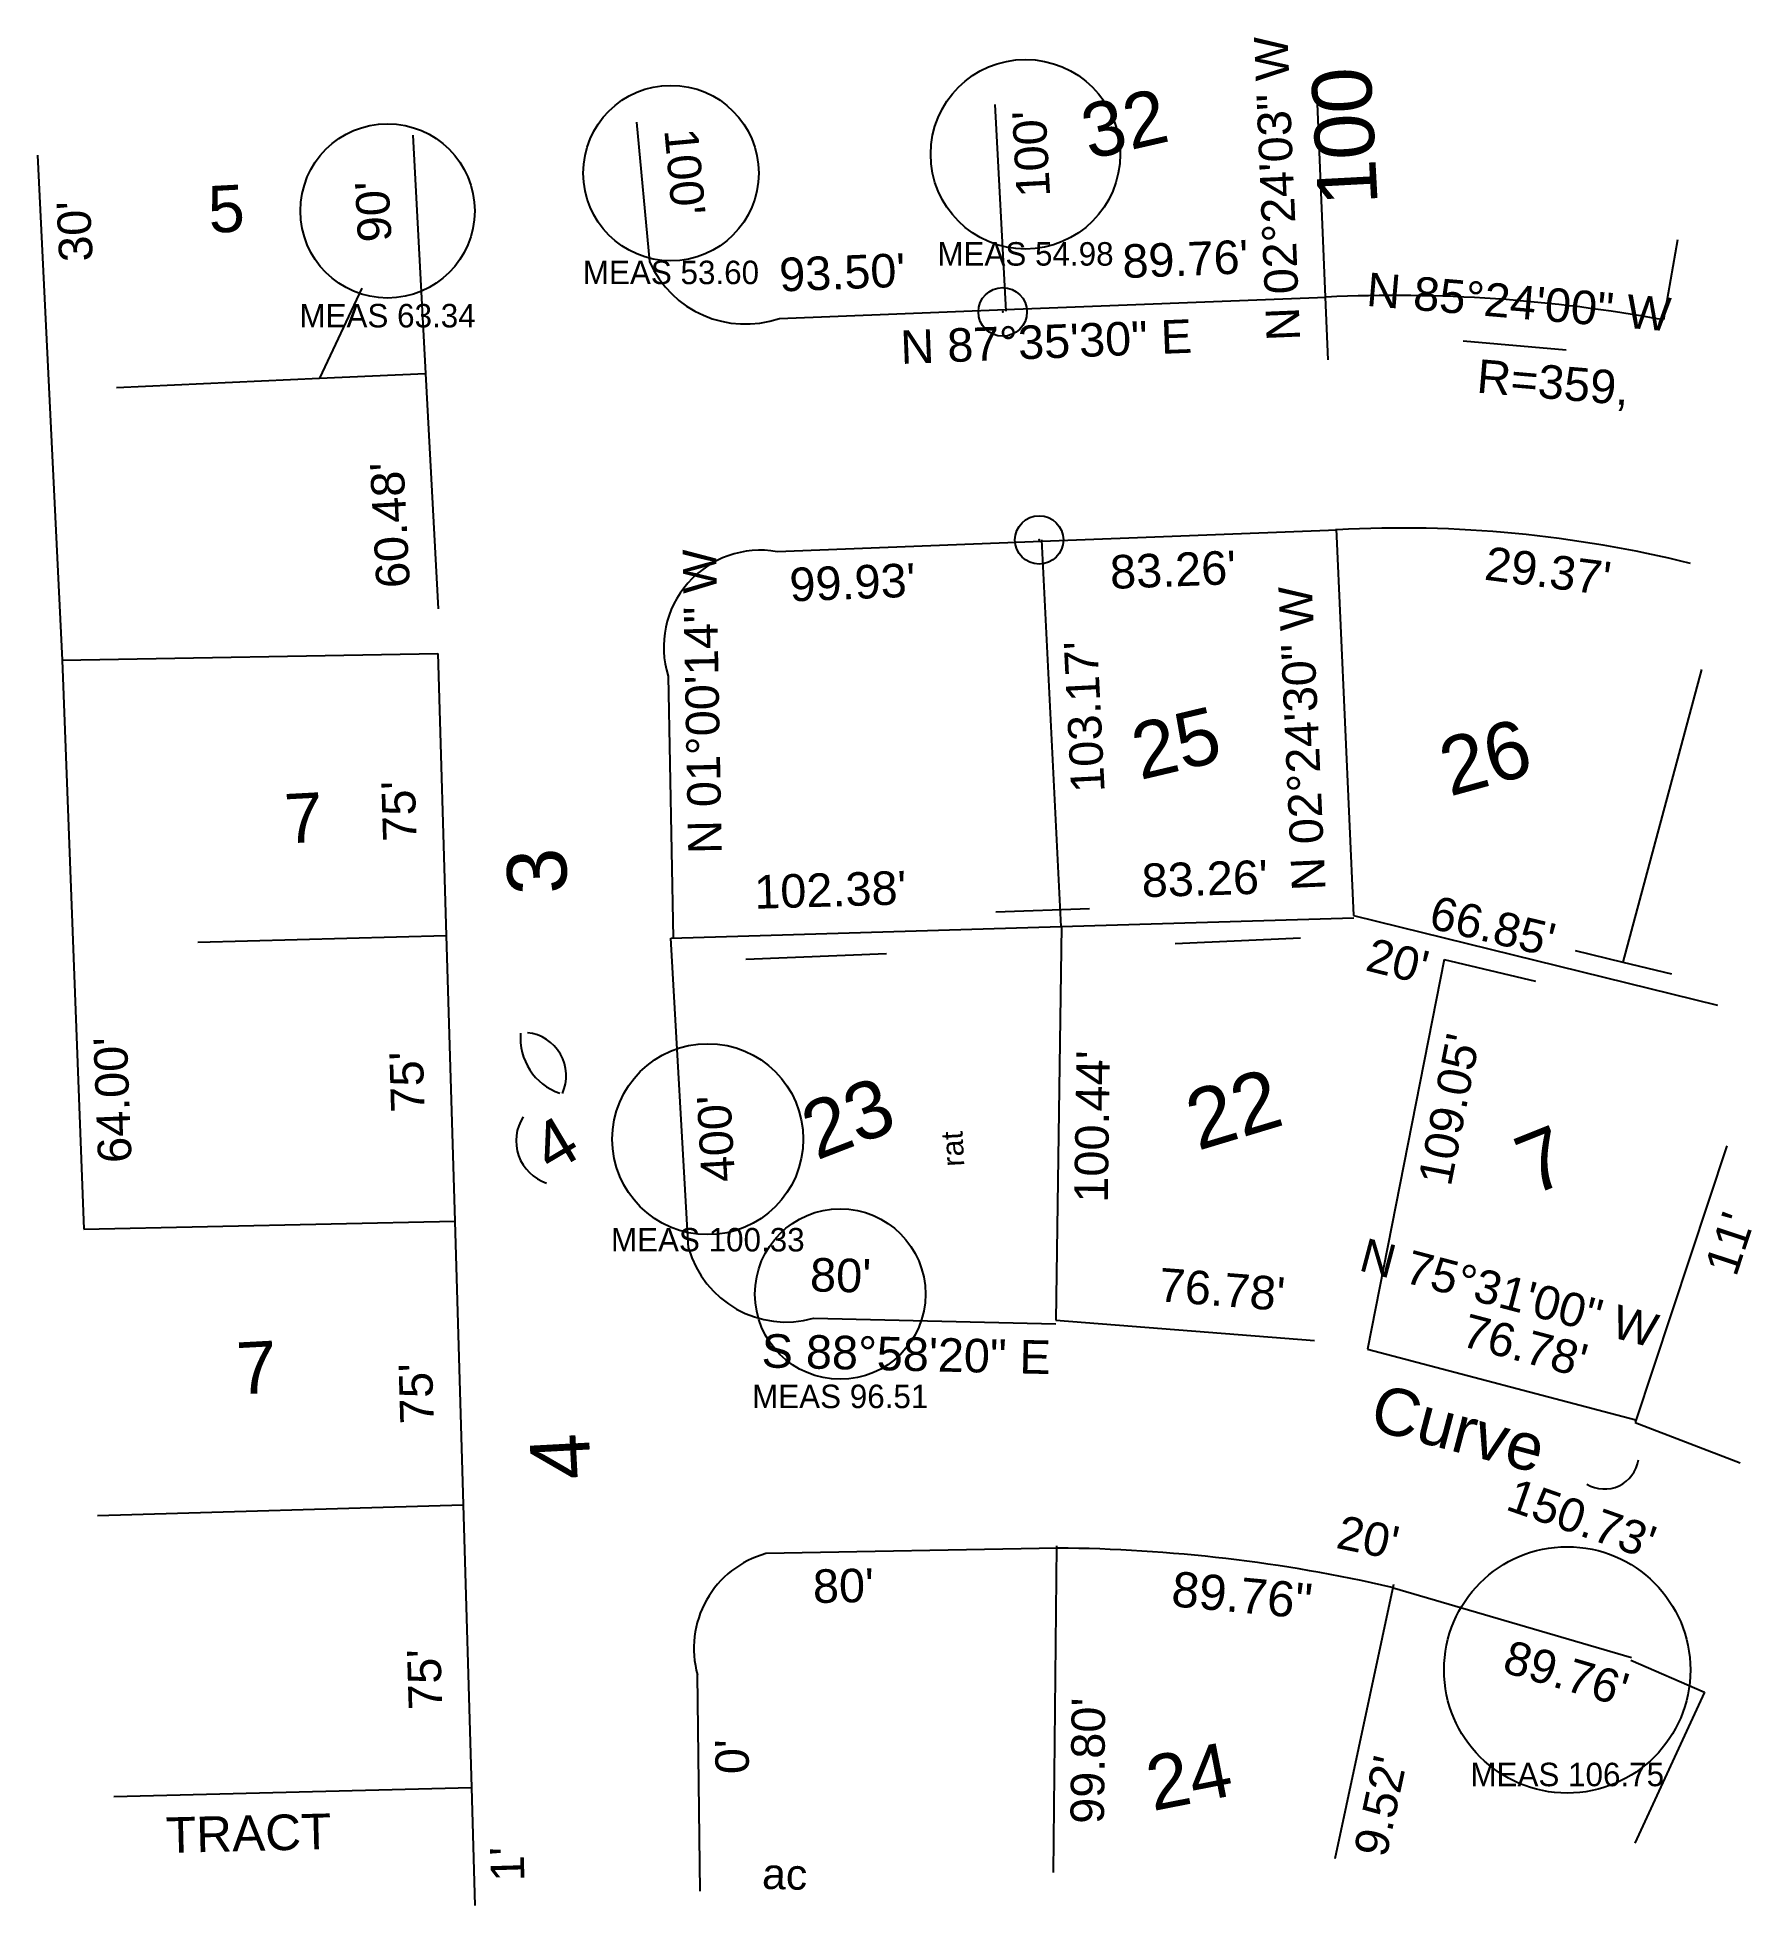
# Model space of a CAD drawing. Header units: feet. Extents: x -8 to 447, y -6 to 490.
import ezdxf
from ezdxf.enums import TextEntityAlignment as Align

# ---------------------------------------------------------------- set-up
doc = ezdxf.new("R2010")
doc.units = ezdxf.units.FT
doc.header["$MEASUREMENT"] = 0
for name, color, linetype in [('PLAT-CURVE', 4, 'CONTINUOUS'), ('PLAT-LINE', 7, 'CONTINUOUS'), ('PLAT-MON', 1, 'CONTINUOUS'), ('PLAT-QA', 1, 'CONTINUOUS'), ('PLAT-TABLE', 6, 'CONTINUOUS'), ('PLAT-TEXT-AREA', 5, 'CONTINUOUS'), ('PLAT-TEXT-BRG', 3, 'CONTINUOUS'), ('PLAT-TEXT-CURVE', 6, 'CONTINUOUS'), ('PLAT-TEXT-DIST', 2, 'CONTINUOUS'), ('PLAT-TEXT-LOTNO', 5, 'CONTINUOUS'), ('PLAT-TEXT-MISC', 9, 'CONTINUOUS')]:
    doc.layers.add(name, color=color, linetype=linetype)
doc.styles.add('PLAT', font='arial.ttf')

msp = doc.modelspace()

# ---------------------------------------------------------------- linework, layer by layer
at = {"layer": 'PLAT-CURVE'}
for centre, radius, start, end in [((179.74, 441.9), 27.88, -156.1472, -71.0893), ((352.3, 26.65), 394.96, 79.6017, 92.6564), ((353.71, 39.86), 320.01, 76.0775, 93.006), ((183.72, 328.3), 25.68, 80.0363, -162.4981), ((33.47, 287.02), 18.46, 97.4892, 97.4892), ((135.55, 224.49), 15.57, 175.2605, -109.2993), ((120.6, 214.43), 11.53, -23.9729, 83.7641), ((130.59, 197.15), 11.76, 146.8273, -108.0955), ((190.6, 176.06), 26.99, -164.1417, -74.4065), ((407.91, 113.82), 9.08, -121.2635, -8.401), ((192.1, 62.46), 26.06, 105.4188, -164.2483), ((259.42, -322.63), 411.7, 77.0716, 89.5524)]:
    msp.add_arc(centre, radius, start, end, dxfattribs=at)
at = {"layer": 'PLAT-LINE'}
for p, q in [((331.41, 476.86), (333.75, 421.17)), ((246.01, 472.34), (248.91, 417.43)), ((150.84, 467.61), (154.24, 430.62)), ((91.42, 464.13), (94.79, 400.88)), ((-8.32, 458.84), (-1.77, 324.82)), ((427.3, 436.37), (423.58, 415.12)), ((77.9, 423.53), (66.61, 399.62)), ((188.78, 415.52), (248.89, 417.87)), ((248.89, 417.87), (333.99, 421.18)), ((333.75, 421.17), (334.45, 404.56)), ((370.38, 409.53), (397.76, 407.22)), ((12.69, 397.2), (66.61, 399.62)), ((66.61, 399.62), (94.79, 400.88)), ((94.79, 400.88), (98.12, 338.42)), ((258.49, 356.35), (336.93, 359.43)), ((336.63, 359.65), (341.26, 256.96)), ((188.17, 353.6), (258.49, 356.35)), ((263.57, 254.07), (258.47, 356.7)), ((-1.77, 324.82), (98.08, 326.52)), ((-1.77, 324.82), (4.05, 173.77)), ((98.08, 326.52), (100.29, 251.73)), ((159.23, 320.58), (160.53, 251)), ((433.65, 322.29), (412.81, 244.62)), ((246.25, 257.97), (271.15, 258.85)), ((159.96, 250.99), (263.57, 254.07)), ((263.68, 254.07), (262.16, 149.58)), ((263.57, 254.07), (341.29, 256.38)), ((341.26, 256.96), (437.91, 233.2)), ((34.33, 249.95), (100.29, 251.73)), ((100.29, 251.73), (102.53, 175.84)), ((164.65, 168.69), (159.96, 250.99)), ((293.88, 249.59), (327.18, 251.07)), ((179.84, 245.37), (217.18, 246.91)), ((365.35, 245.35), (344.99, 141.9)), ((365.35, 245.35), (389.55, 239.55)), ((400.09, 247.69), (412.81, 244.62)), ((412.81, 244.62), (425.67, 241.53)), ((440.36, 195.86), (416.02, 122.44)), ((4.05, 173.77), (102.53, 175.84)), ((102.53, 175.84), (104.76, 100.51)), ((197.86, 150.07), (262.15, 148.58)), ((262.16, 149.58), (330.92, 144.2)), ((344.99, 141.9), (416.23, 123.08)), ((416.02, 122.44), (443.93, 111.71)), ((7.68, 97.75), (104.76, 100.51)), ((104.76, 100.51), (106.97, 25.5)), ((262.38, 89.64), (261.44, 2.92)), ((262.64, 89.06), (185.17, 87.59)), ((351.82, 79.42), (336.25, 6.54)), ((351.53, 78.63), (415.11, 60.04)), ((167.7, -2.03), (167.02, 55.39)), ((414.88, 59.28), (434.5, 50.78)), ((434.5, 50.78), (415.92, 10.72)), ((11.98, 23.14), (106.97, 25.5)), ((106.97, 25.5), (107.9, -5.87))]:
    msp.add_line(p, q, dxfattribs=at)
at = {"layer": 'PLAT-MON'}
for centre, radius in [((248.06, 417.25), 6.46), ((257.75, 356.72), 6.43)]:
    msp.add_circle(centre, radius, dxfattribs=at)
for p in [(248.06, 417.25), (257.75, 356.72)]:
    msp.add_point(p, dxfattribs=at)
at = {"layer": 'PLAT-QA'}
for centre, radius in [((254.11, 459.11), 25.16), ((159.96, 454.1), 23.3), ((84.69, 444.06), 23.14), ((169.74, 197.62), 25.35), ((204.91, 156.5), 22.64), ((398, 56.71), 32.7)]:
    msp.add_circle(centre, radius, dxfattribs=at)

# ---------------------------------------------------------------- texts
for s, p in [('MEAS 54.98', (254.11, 435.77)), ('MEAS 53.60', (159.96, 430.85)), ('MEAS 63.34', (84.69, 419.37)), ('MEAS 100.33', (169.74, 174.04)), ('MEAS 96.51', (204.91, 132.45)), ('MEAS 106.75', (398, 32.07))]:
    msp.add_text(s, height=6.235, dxfattribs=at).set_placement(p, align=Align.TOP_CENTER)
at = {"layer": 'PLAT-TABLE', "style": 'PLAT'}
msp.add_text('89.76"', height=9.356, rotation=354.6988, dxfattribs=at).set_placement((311.64, 76.58), align=Align.MIDDLE_CENTER)
at = {"layer": 'PLAT-TEXT-AREA', "style": 'PLAT'}
msp.add_text('ac', height=8.119, rotation=358.4462, dxfattribs=at).set_placement((190.18, 2.51), align=Align.MIDDLE_CENTER)
at = {"layer": 'PLAT-TEXT-BRG', "style": 'PLAT'}
for s, rotation, p in [('N 02%%d24\'03" W', 92.4023, (328.07, 450.24)), ('N 85%%d24\'00" W', 355.1725, (384.54, 412.81)), ('N 02%%d24\'30" W', 92.5845, (334.67, 304.26)), ('N 75%%d31\'00" W', 345.1996, (380.75, 149.96))]:
    msp.add_text(s, height=8.9072, rotation=rotation, dxfattribs=at).set_placement(p, align=Align.BOTTOM_CENTER)
for s, rotation, p in [('N 87%%d35\'30" E', 2.2321, (259.44, 413.82)), ('N 01%%d00\'14" W', 91.0705, (163.81, 313.7)), ('S 88%%d58\'20" E', 358.675, (222.56, 145.04))]:
    msp.add_text(s, height=8.9072, rotation=rotation, dxfattribs=at).set_placement(p, align=Align.TOP_CENTER)
at = {"layer": 'PLAT-TEXT-CURVE', "style": 'PLAT'}
msp.add_text('R=359,', height=8.907, rotation=355.1725, dxfattribs=at).set_placement((394.65, 403.02), align=Align.TOP_CENTER)
at = {"layer": 'PLAT-TEXT-DIST', "style": 'PLAT'}
for s, rotation, p in [("100'", 93.022, (251.17, 458.96)), ("30'", 92.7984, (-2.86, 438.43)), ("83.26'", 2.2469, (293.13, 353.26)), ("29.37'", 352.6745, (393.48, 352.9)), ("99.93'", 2.2469, (208, 349.92)), ("103.17'", 92.8429, (265.27, 309.55)), ("20'", 346.1913, (354.05, 249.23)), ("64.00'", 92.2069, (7.2, 207.86)), ("109.05'", 78.8692, (362.22, 206.37)), ("100.44'", 89.1704, (267.36, 201.04)), ("400'", 93.2583, (167.47, 197.49)), ("11'", 71.657, (436.91, 171.3)), ("150.73'", 340.587, (403.33, 101.08)), ("80'", 1.0856, (205.68, 83.52)), ("89.76'", 343.6967, (398.99, 60.11)), ("99.80'", 89.3807, (266.22, 32.65)), ("0'", 90.6839, (171.73, 33.64)), ("9.52'", 77.9436, (344, 21.5)), ("1'", 91.6926, (112.03, 5.03))]:
    msp.add_text(s, height=8.907, rotation=rotation, dxfattribs=at).set_placement(p, align=Align.TOP_CENTER)
for s, rotation, p in [("100'", 275.2628, (156.58, 453.79)), ("90'", 93.0499, (88.02, 444.23)), ("93.50'", 2.2321, (205.73, 420.64)), ("89.76'", 2.2321, (296.87, 424.19)), ("60.48'", 93.0499, (92.45, 361.04)), ("75'", 91.6926, (94.85, 284.9)), ("102.38'", 1.7044, (202.5, 256.71)), ("83.26'", 1.7044, (301.94, 259.67)), ("66.85'", 346.5092, (376.55, 247.25)), ("75'", 91.6926, (96.98, 213.01)), ("80'", 358.675, (204.86, 154.36)), ("76.78'", 355.5223, (305.75, 150.64)), ("76.78'", 345.1996, (384.96, 135.95)), ("75'", 91.6926, (99.42, 130.28)), ("20'", 348.2573, (343.68, 84.9)), ("75'", 91.6926, (101.66, 54.4))]:
    msp.add_text(s, height=8.907, rotation=rotation, dxfattribs=at).set_placement(p, align=Align.BOTTOM_CENTER)
at = {"layer": 'PLAT-TEXT-LOTNO', "style": 'PLAT'}
for s, height, rotation, p in [('100', 15.811, 93.0376, (338.81, 463.78)), ('32', 14.461, 12.9628, (280.37, 467.24)), ('5', 12.45, 3.0376, (41.86, 444.65)), ('25', 14.88, 13.3645, (294.09, 302.84)), ('26', 15.291, 15.4113, (376.2, 299.07)), ('7', 13.13, 3.0376, (62.4, 282.93)), ('3', 15.81, 93.0376, (124.34, 268.69)), ('23', 15.218, 21.1151, (206.92, 203.27)), ('22', 15.811, 16.8039, (309.35, 205.62)), ('4', 12.78, 30.745, (129.17, 196.37)), ('7', 15.81, 21.751, (391.33, 192.14)), ('7', 13.8, 3.0376, (49.92, 137)), ('4', 15.81, 93.0376, (130.56, 113.3)), ('24', 14.425, 11.1474, (297.51, 28.45))]:
    msp.add_text(s, height=height, rotation=rotation, dxfattribs=at).set_placement(p, align=Align.MIDDLE_CENTER)
at = {"layer": 'PLAT-TEXT-MISC', "style": 'PLAT'}
for s, height, rotation, p in [('rat', 5.756, 93.0376, (234.76, 195)), ('Curve', 12.49, 345.1996, (369.11, 120.85)), ('TRACT', 9.447, 1.4191, (47.78, 13.36))]:
    msp.add_text(s, height=height, rotation=rotation, dxfattribs=at).set_placement(p, align=Align.MIDDLE_CENTER)

doc.saveas('drawing.dxf')
